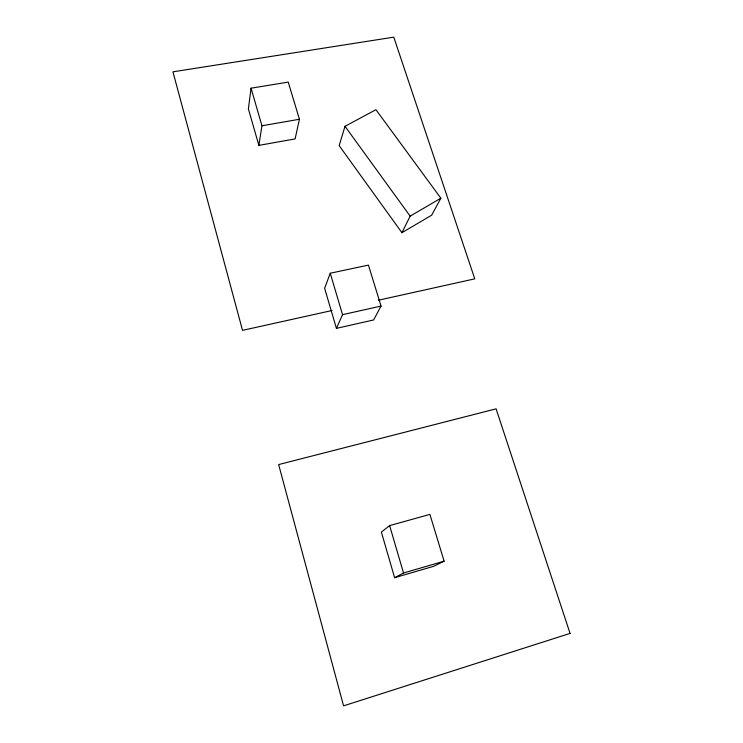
<?xml version="1.0" encoding="UTF-8"?>
<svg xmlns="http://www.w3.org/2000/svg" width="743" height="743" viewBox="0 0 743 743"><rect width="100%" height="100%" fill="white"/><g stroke="black" fill="none" stroke-linecap="round" stroke-linejoin="round"><path stroke-width="1.11" d="M251.05 88.194L248.385 108.887L258.87 145.377L295.101 138.932L299.429 119.261L288.238 82.092L251.05 88.194L261.945 125.762L258.87 145.377M345.012 126.31L339.161 145.619L401.935 232.698L431.692 215.173L440.859 198.195L375.921 109.695L345.012 126.31L410.145 216.148L401.935 232.698M330.245 273.229L324.626 288.275L336.421 328.378L373.599 319.964L381.048 306.07L368.444 265.112L330.245 273.229L342.542 314.67L336.421 328.378M389.638 525.607L381.373 532.053L394.626 577.701L433.763 566.277L444.119 561.179L429.9 514.388L389.638 525.607L403.523 573.011L394.626 577.701M410.145 216.148L440.859 198.195M403.523 573.011L444.119 561.179M342.542 314.67L381.048 306.07M332.019 310.509L242.524 330.366L172.943 71.83L393.771 37.15L474.768 278.848L378.466 300.209M261.945 125.762L299.429 119.261M570.057 633.408L343.572 705.85L278.644 464.579L496.092 408.836L570.057 633.408"/></g></svg>
